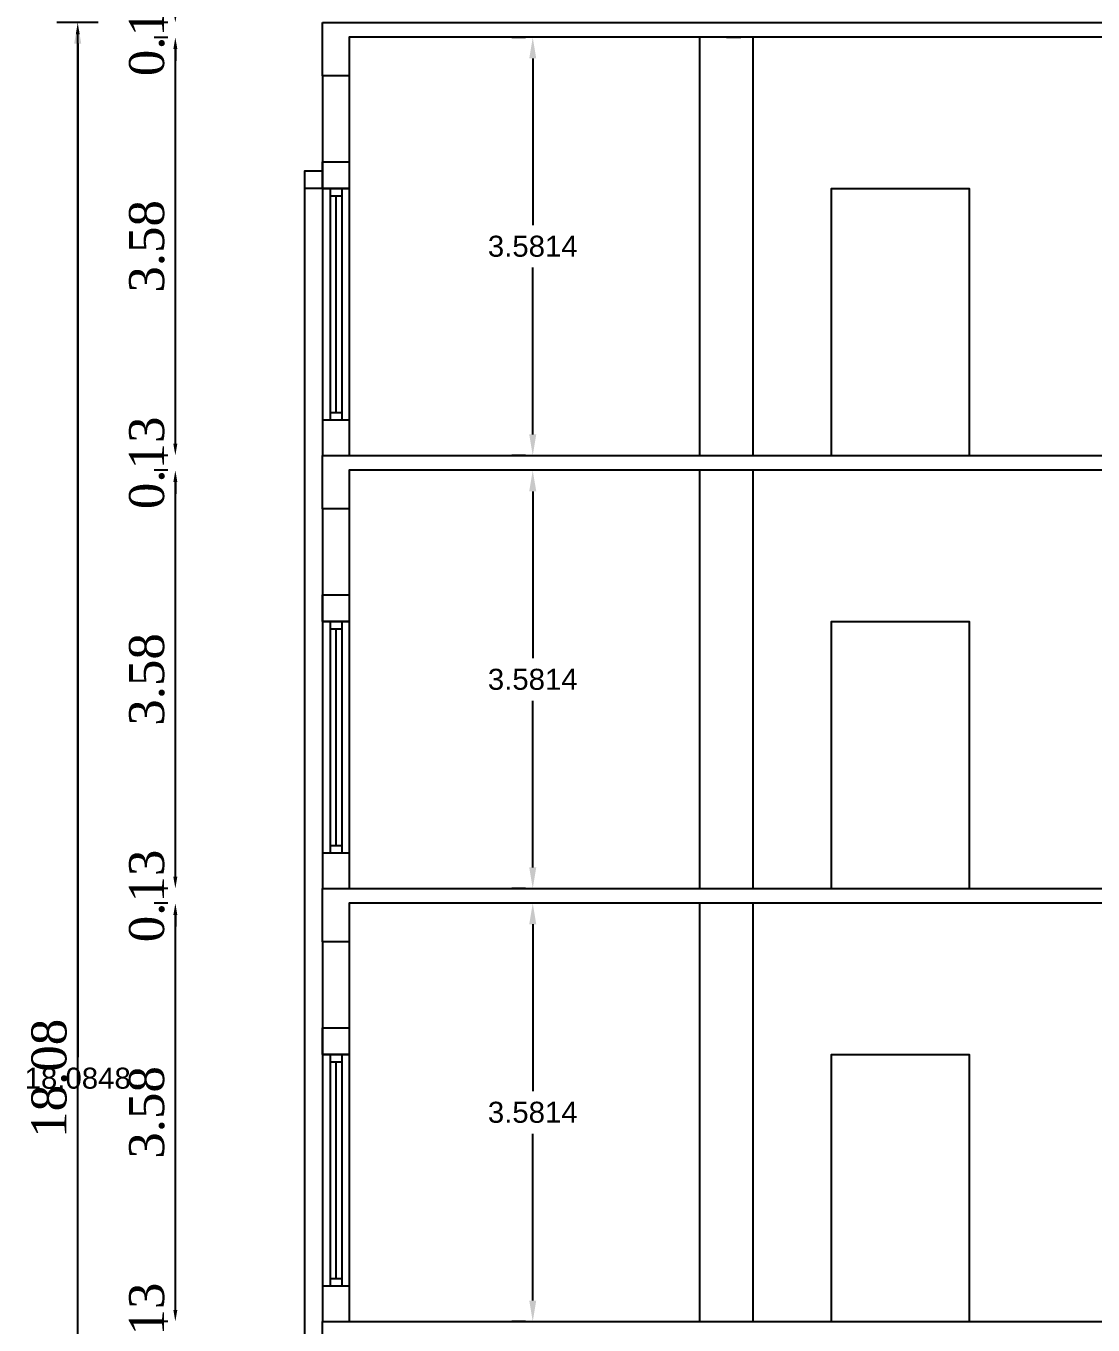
# Model space of a CAD drawing. Header units: metres. Extents: x 3104 to 3209, y 1082 to 1212.
# Drawn here: x 3161.35 to 3170.48, y 1186.37 to 1197.5 of the extents above; entities that cross this region are included whole.
import ezdxf

# ---------------------------------------------------------------- set-up
doc = ezdxf.new("R2010")
doc.units = ezdxf.units.M
doc.layers.get('Defpoints').update_dxf_attribs({"lineweight": 0})
for name, color, linetype in [('BLK_1_FLR_2_REGULAR_ROOM_1', 2, 'Continuous'), ('BLK_1_FLR_3_REGULAR_ROOM_1', 2, 'Continuous'), ('BLK_1_FLR_4_REGULAR_ROOM_1', 2, 'Continuous'), ('BLK_1_HT_OF_BLDG', 5, 'Continuous')]:
    doc.layers.add(name, color=color, linetype=linetype)
doc.styles.add('ANAND', font='times.ttf')
doc.styles.get("Standard").update_dxf_attribs({"font": 'arial.ttf'})
doc.dimstyles.new('Copy of V1', dxfattribs={"dimtxt": 0.3, "dimasz": 0.1, "dimexe": 0.18, "dimexo": 0.0625, "dimgap": 0.09, "dimtad": 1, "dimzin": 0, "dimdsep": 46, "dimtxsty": 'ANAND', "dimcen": 0.09, "dimadec": 0, "dimazin": 0, "dimtfac": 1, "dimtix": 1, "dimtofl": 0, "dimtmove": 2, "dimatfit": 0, "dimfxl": 0, "dimtolj": 1, "dimtzin": 0, "dimarcsym": 0})
doc.dimstyles.get("Standard").update_dxf_attribs({"dimtxt": 0.18, "dimasz": 0.18, "dimexe": 0.18, "dimexo": 0.0625, "dimgap": 0.09, "dimtad": 0, "dimtih": 1, "dimtoh": 1, "dimdec": 4, "dimzin": 0, "dimdsep": 46, "dimtxsty": 'Standard', "dimcen": 0.09, "dimadec": 0, "dimazin": 0, "dimtfac": 1, "dimtdec": 4, "dimtofl": 0, "dimtmove": 0, "dimatfit": 3, "dimfxl": 0, "dimtolj": 1, "dimtzin": 0, "dimarcsym": 0})

# ---------------------------------------------------------------- blocks, each defined once
blk = doc.blocks.new('*D70')
at = {"color": 0, "lineweight": -2}
for p, q in [((3162.624, 1186.503), (3162.624, 1186.603)), ((3162.561, 1186.403), (3162.444, 1186.403)), ((3162.561, 1186.276), (3162.444, 1186.276)), ((3162.624, 1186.176), (3162.624, 1186.076))]:
    blk.add_line(p, q, dxfattribs=at)
at = {"color": 0}
for points in [[(3162.607, 1186.503), (3162.641, 1186.503), (3162.624, 1186.403)], [(3162.607, 1186.176), (3162.641, 1186.176), (3162.624, 1186.276)]]:
    blk.add_solid(points, dxfattribs=at)
at = {"layer": 'Defpoints', "color": 0}
for p in [(3162.624, 1186.403), (3162.624, 1186.403), (3162.624, 1186.276)]:
    blk.add_point(p, dxfattribs=at)
at = {"color": 0, "insert": (3162.381, 1186.34), "char_height": 0.3, "attachment_point": 5, "rotation": 90, "style": 'ANAND'}
blk.add_mtext('\\A1;0.13', dxfattribs=at)
blk = doc.blocks.new('*D71')
at = {"color": 0, "lineweight": -2}
for p, q in [((3162.561, 1189.985), (3162.444, 1189.985)), ((3162.624, 1186.503), (3162.624, 1189.885)), ((3162.561, 1186.403), (3162.444, 1186.403))]:
    blk.add_line(p, q, dxfattribs=at)
at = {"color": 0}
for points in [[(3162.607, 1189.885), (3162.641, 1189.885), (3162.624, 1189.985)], [(3162.607, 1186.503), (3162.641, 1186.503), (3162.624, 1186.403)]]:
    blk.add_solid(points, dxfattribs=at)
at = {"layer": 'Defpoints', "color": 0}
for p in [(3162.624, 1189.985), (3162.624, 1189.985), (3162.624, 1186.403)]:
    blk.add_point(p, dxfattribs=at)
at = {"color": 0, "insert": (3162.381, 1188.194), "char_height": 0.3, "attachment_point": 5, "rotation": 90, "style": 'ANAND'}
blk.add_mtext('\\A1;3.58', dxfattribs=at)
blk = doc.blocks.new('*D72')
at = {"color": 0, "lineweight": -2}
for p, q in [((3162.624, 1190.212), (3162.624, 1190.312)), ((3162.561, 1190.112), (3162.444, 1190.112)), ((3162.561, 1189.985), (3162.444, 1189.985)), ((3162.624, 1189.885), (3162.624, 1189.785))]:
    blk.add_line(p, q, dxfattribs=at)
at = {"color": 0}
for points in [[(3162.607, 1190.212), (3162.641, 1190.212), (3162.624, 1190.112)], [(3162.607, 1189.885), (3162.641, 1189.885), (3162.624, 1189.985)]]:
    blk.add_solid(points, dxfattribs=at)
at = {"layer": 'Defpoints', "color": 0}
for p in [(3162.624, 1190.112), (3162.624, 1190.112), (3162.624, 1189.985)]:
    blk.add_point(p, dxfattribs=at)
at = {"color": 0, "insert": (3162.381, 1190.048), "char_height": 0.3, "attachment_point": 5, "rotation": 90, "style": 'ANAND'}
blk.add_mtext('\\A1;0.13', dxfattribs=at)
blk = doc.blocks.new('*D73')
at = {"color": 0, "lineweight": -2}
for p, q in [((3162.561, 1193.693), (3162.444, 1193.693)), ((3162.624, 1190.212), (3162.624, 1193.593)), ((3162.561, 1190.112), (3162.444, 1190.112))]:
    blk.add_line(p, q, dxfattribs=at)
at = {"color": 0}
for points in [[(3162.607, 1193.593), (3162.641, 1193.593), (3162.624, 1193.693)], [(3162.607, 1190.212), (3162.641, 1190.212), (3162.624, 1190.112)]]:
    blk.add_solid(points, dxfattribs=at)
at = {"layer": 'Defpoints', "color": 0}
for p in [(3162.624, 1193.693), (3162.624, 1193.693), (3162.624, 1190.112)]:
    blk.add_point(p, dxfattribs=at)
at = {"color": 0, "insert": (3162.381, 1191.902), "char_height": 0.3, "attachment_point": 5, "rotation": 90, "style": 'ANAND'}
blk.add_mtext('\\A1;3.58', dxfattribs=at)
blk = doc.blocks.new('*D74')
at = {"color": 0, "lineweight": -2}
for p, q in [((3162.624, 1193.92), (3162.624, 1194.02)), ((3162.561, 1193.82), (3162.444, 1193.82)), ((3162.561, 1193.693), (3162.444, 1193.693)), ((3162.624, 1193.593), (3162.624, 1193.493))]:
    blk.add_line(p, q, dxfattribs=at)
at = {"color": 0}
for points in [[(3162.607, 1193.92), (3162.641, 1193.92), (3162.624, 1193.82)], [(3162.607, 1193.593), (3162.641, 1193.593), (3162.624, 1193.693)]]:
    blk.add_solid(points, dxfattribs=at)
at = {"layer": 'Defpoints', "color": 0}
for p in [(3162.624, 1193.82), (3162.624, 1193.82), (3162.624, 1193.693)]:
    blk.add_point(p, dxfattribs=at)
at = {"color": 0, "insert": (3162.381, 1193.757), "char_height": 0.3, "attachment_point": 5, "rotation": 90, "style": 'ANAND'}
blk.add_mtext('\\A1;0.13', dxfattribs=at)
blk = doc.blocks.new('*D81')
at = {"color": 0, "lineweight": -2}
for p, q in [((3162.561, 1197.401), (3162.444, 1197.401)), ((3162.624, 1193.92), (3162.624, 1197.301)), ((3162.561, 1193.82), (3162.444, 1193.82))]:
    blk.add_line(p, q, dxfattribs=at)
at = {"color": 0}
for points in [[(3162.607, 1197.301), (3162.641, 1197.301), (3162.624, 1197.401)], [(3162.607, 1193.92), (3162.641, 1193.92), (3162.624, 1193.82)]]:
    blk.add_solid(points, dxfattribs=at)
at = {"layer": 'Defpoints', "color": 0}
for p in [(3162.624, 1197.401), (3162.624, 1197.401), (3162.624, 1193.82)]:
    blk.add_point(p, dxfattribs=at)
at = {"color": 0, "insert": (3162.381, 1195.611), "char_height": 0.3, "attachment_point": 5, "rotation": 90, "style": 'ANAND'}
blk.add_mtext('\\A1;3.58', dxfattribs=at)
blk = doc.blocks.new('*D82')
at = {"color": 0, "lineweight": -2}
for p, q in [((3162.624, 1197.628), (3162.624, 1197.728)), ((3162.561, 1197.528), (3162.444, 1197.528)), ((3162.561, 1197.401), (3162.444, 1197.401)), ((3162.624, 1197.301), (3162.624, 1197.201))]:
    blk.add_line(p, q, dxfattribs=at)
at = {"color": 0}
for points in [[(3162.607, 1197.628), (3162.641, 1197.628), (3162.624, 1197.528)], [(3162.607, 1197.301), (3162.641, 1197.301), (3162.624, 1197.401)]]:
    blk.add_solid(points, dxfattribs=at)
at = {"layer": 'Defpoints', "color": 0}
for p in [(3162.624, 1197.528), (3162.624, 1197.528), (3162.624, 1197.401)]:
    blk.add_point(p, dxfattribs=at)
at = {"color": 0, "insert": (3162.381, 1197.465), "char_height": 0.3, "attachment_point": 5, "rotation": 90, "style": 'ANAND'}
blk.add_mtext('\\A1;0.13', dxfattribs=at)
blk = doc.blocks.new('*D83')
at = {"color": 0, "lineweight": -2}
for p, q in [((3161.964, 1197.528), (3161.608, 1197.528)), ((3161.788, 1179.544), (3161.788, 1197.428)), ((3161.851, 1179.444), (3161.968, 1179.444))]:
    blk.add_line(p, q, dxfattribs=at)
at = {"color": 0}
for points in [[(3161.772, 1197.428), (3161.805, 1197.428), (3161.788, 1197.528)], [(3161.772, 1179.544), (3161.805, 1179.544), (3161.788, 1179.444)]]:
    blk.add_solid(points, dxfattribs=at)
at = {"layer": 'Defpoints', "color": 0}
for p in [(3161.788, 1197.528), (3162.027, 1197.528), (3161.788, 1179.444)]:
    blk.add_point(p, dxfattribs=at)
at = {"color": 0, "insert": (3161.545, 1188.486), "char_height": 0.3, "attachment_point": 5, "rotation": 90, "style": 'ANAND'}
blk.add_mtext('\\A1;18.08', dxfattribs=at)
blk = doc.blocks.new('*D132')
at = {"color": 0, "lineweight": -2}
for p, q in [((3162.624, 1186.503), (3162.624, 1186.603)), ((3162.561, 1186.403), (3162.444, 1186.403)), ((3162.561, 1186.276), (3162.444, 1186.276)), ((3162.624, 1186.176), (3162.624, 1186.076))]:
    blk.add_line(p, q, dxfattribs=at)
at = {"color": 0}
for points in [[(3162.607, 1186.503), (3162.641, 1186.503), (3162.624, 1186.403)], [(3162.607, 1186.176), (3162.641, 1186.176), (3162.624, 1186.276)]]:
    blk.add_solid(points, dxfattribs=at)
at = {"layer": 'Defpoints', "color": 0}
for p in [(3162.624, 1186.403), (3162.624, 1186.403), (3162.624, 1186.276)]:
    blk.add_point(p, dxfattribs=at)
at = {"color": 0, "insert": (3162.381, 1186.34), "char_height": 0.3, "attachment_point": 5, "rotation": 90, "style": 'ANAND'}
blk.add_mtext('\\A1;0.13', dxfattribs=at)
blk = doc.blocks.new('*D133')
at = {"color": 0, "lineweight": -2}
for p, q in [((3162.561, 1189.985), (3162.444, 1189.985)), ((3162.624, 1186.503), (3162.624, 1189.885)), ((3162.561, 1186.403), (3162.444, 1186.403))]:
    blk.add_line(p, q, dxfattribs=at)
at = {"color": 0}
for points in [[(3162.607, 1189.885), (3162.641, 1189.885), (3162.624, 1189.985)], [(3162.607, 1186.503), (3162.641, 1186.503), (3162.624, 1186.403)]]:
    blk.add_solid(points, dxfattribs=at)
at = {"layer": 'Defpoints', "color": 0}
for p in [(3162.624, 1189.985), (3162.624, 1189.985), (3162.624, 1186.403)]:
    blk.add_point(p, dxfattribs=at)
at = {"color": 0, "insert": (3162.381, 1188.194), "char_height": 0.3, "attachment_point": 5, "rotation": 90, "style": 'ANAND'}
blk.add_mtext('\\A1;3.58', dxfattribs=at)
blk = doc.blocks.new('*D134')
at = {"color": 0, "lineweight": -2}
for p, q in [((3162.624, 1190.212), (3162.624, 1190.312)), ((3162.561, 1190.112), (3162.444, 1190.112)), ((3162.561, 1189.985), (3162.444, 1189.985)), ((3162.624, 1189.885), (3162.624, 1189.785))]:
    blk.add_line(p, q, dxfattribs=at)
at = {"color": 0}
for points in [[(3162.607, 1190.212), (3162.641, 1190.212), (3162.624, 1190.112)], [(3162.607, 1189.885), (3162.641, 1189.885), (3162.624, 1189.985)]]:
    blk.add_solid(points, dxfattribs=at)
at = {"layer": 'Defpoints', "color": 0}
for p in [(3162.624, 1190.112), (3162.624, 1190.112), (3162.624, 1189.985)]:
    blk.add_point(p, dxfattribs=at)
at = {"color": 0, "insert": (3162.381, 1190.048), "char_height": 0.3, "attachment_point": 5, "rotation": 90, "style": 'ANAND'}
blk.add_mtext('\\A1;0.13', dxfattribs=at)
blk = doc.blocks.new('*D135')
at = {"color": 0, "lineweight": -2}
for p, q in [((3162.561, 1193.693), (3162.444, 1193.693)), ((3162.624, 1190.212), (3162.624, 1193.593)), ((3162.561, 1190.112), (3162.444, 1190.112))]:
    blk.add_line(p, q, dxfattribs=at)
at = {"color": 0}
for points in [[(3162.607, 1193.593), (3162.641, 1193.593), (3162.624, 1193.693)], [(3162.607, 1190.212), (3162.641, 1190.212), (3162.624, 1190.112)]]:
    blk.add_solid(points, dxfattribs=at)
at = {"layer": 'Defpoints', "color": 0}
for p in [(3162.624, 1193.693), (3162.624, 1193.693), (3162.624, 1190.112)]:
    blk.add_point(p, dxfattribs=at)
at = {"color": 0, "insert": (3162.381, 1191.902), "char_height": 0.3, "attachment_point": 5, "rotation": 90, "style": 'ANAND'}
blk.add_mtext('\\A1;3.58', dxfattribs=at)
blk = doc.blocks.new('*D136')
at = {"color": 0, "lineweight": -2}
for p, q in [((3162.624, 1193.92), (3162.624, 1194.02)), ((3162.561, 1193.82), (3162.444, 1193.82)), ((3162.561, 1193.693), (3162.444, 1193.693)), ((3162.624, 1193.593), (3162.624, 1193.493))]:
    blk.add_line(p, q, dxfattribs=at)
at = {"color": 0}
for points in [[(3162.607, 1193.92), (3162.641, 1193.92), (3162.624, 1193.82)], [(3162.607, 1193.593), (3162.641, 1193.593), (3162.624, 1193.693)]]:
    blk.add_solid(points, dxfattribs=at)
at = {"layer": 'Defpoints', "color": 0}
for p in [(3162.624, 1193.82), (3162.624, 1193.82), (3162.624, 1193.693)]:
    blk.add_point(p, dxfattribs=at)
at = {"color": 0, "insert": (3162.381, 1193.757), "char_height": 0.3, "attachment_point": 5, "rotation": 90, "style": 'ANAND'}
blk.add_mtext('\\A1;0.13', dxfattribs=at)
blk = doc.blocks.new('*D137')
at = {"color": 0, "lineweight": -2}
for p, q in [((3162.561, 1197.401), (3162.444, 1197.401)), ((3162.624, 1193.92), (3162.624, 1197.301)), ((3162.561, 1193.82), (3162.444, 1193.82))]:
    blk.add_line(p, q, dxfattribs=at)
at = {"color": 0}
for points in [[(3162.607, 1197.301), (3162.641, 1197.301), (3162.624, 1197.401)], [(3162.607, 1193.92), (3162.641, 1193.92), (3162.624, 1193.82)]]:
    blk.add_solid(points, dxfattribs=at)
at = {"layer": 'Defpoints', "color": 0}
for p in [(3162.624, 1197.401), (3162.624, 1197.401), (3162.624, 1193.82)]:
    blk.add_point(p, dxfattribs=at)
at = {"color": 0, "insert": (3162.381, 1195.611), "char_height": 0.3, "attachment_point": 5, "rotation": 90, "style": 'ANAND'}
blk.add_mtext('\\A1;3.58', dxfattribs=at)
blk = doc.blocks.new('*D138')
at = {"color": 0, "lineweight": -2}
for p, q in [((3162.624, 1197.628), (3162.624, 1197.728)), ((3162.561, 1197.528), (3162.444, 1197.528)), ((3162.561, 1197.401), (3162.444, 1197.401)), ((3162.624, 1197.301), (3162.624, 1197.201))]:
    blk.add_line(p, q, dxfattribs=at)
at = {"color": 0}
for points in [[(3162.607, 1197.628), (3162.641, 1197.628), (3162.624, 1197.528)], [(3162.607, 1197.301), (3162.641, 1197.301), (3162.624, 1197.401)]]:
    blk.add_solid(points, dxfattribs=at)
at = {"layer": 'Defpoints', "color": 0}
for p in [(3162.624, 1197.528), (3162.624, 1197.528), (3162.624, 1197.401)]:
    blk.add_point(p, dxfattribs=at)
at = {"color": 0, "insert": (3162.381, 1197.465), "char_height": 0.3, "attachment_point": 5, "rotation": 90, "style": 'ANAND'}
blk.add_mtext('\\A1;0.13', dxfattribs=at)
blk = doc.blocks.new('*D139')
at = {"layer": 'BLK_1_HT_OF_BLDG', "color": 0, "lineweight": -2}
for p, q in [((3161.964, 1197.528), (3161.608, 1197.528)), ((3161.788, 1197.348), (3161.788, 1188.668)), ((3161.788, 1179.624), (3161.788, 1188.304)), ((3161.726, 1179.444), (3161.608, 1179.444))]:
    blk.add_line(p, q, dxfattribs=at)
at = {"layer": 'BLK_1_HT_OF_BLDG', "color": 0}
for points in [[(3161.758, 1197.348), (3161.818, 1197.348), (3161.788, 1197.528)], [(3161.758, 1179.624), (3161.818, 1179.624), (3161.788, 1179.444)]]:
    blk.add_solid(points, dxfattribs=at)
at = {"layer": 'Defpoints', "color": 0}
for p in [(3161.788, 1197.528), (3162.027, 1197.528), (3161.788, 1179.444)]:
    blk.add_point(p, dxfattribs=at)
at = {"layer": 'BLK_1_HT_OF_BLDG', "color": 0, "insert": (3161.788, 1188.486), "char_height": 0.18, "attachment_point": 5}
blk.add_mtext('\\A1;18.0848', dxfattribs=at)
blk = doc.blocks.new('*D146')
at = {"layer": 'BLK_1_FLR_2_REGULAR_ROOM_1', "color": 0, "lineweight": -2}
for p, q in [((3165.622, 1189.985), (3165.504, 1189.985)), ((3165.684, 1189.805), (3165.684, 1188.376)), ((3165.684, 1186.583), (3165.684, 1188.012)), ((3165.622, 1186.403), (3165.504, 1186.403))]:
    blk.add_line(p, q, dxfattribs=at)
at = {"layer": 'BLK_1_FLR_2_REGULAR_ROOM_1', "color": 0}
for points in [[(3165.654, 1189.805), (3165.714, 1189.805), (3165.684, 1189.985)], [(3165.654, 1186.583), (3165.714, 1186.583), (3165.684, 1186.403)]]:
    blk.add_solid(points, dxfattribs=at)
at = {"layer": 'Defpoints', "color": 0}
for p in [(3165.684, 1189.985), (3165.684, 1189.985), (3165.684, 1186.403)]:
    blk.add_point(p, dxfattribs=at)
at = {"layer": 'BLK_1_FLR_2_REGULAR_ROOM_1', "color": 0, "insert": (3165.684, 1188.194), "char_height": 0.18, "attachment_point": 5}
blk.add_mtext('\\A1;3.5814', dxfattribs=at)
blk = doc.blocks.new('*D147')
at = {"layer": 'BLK_1_FLR_3_REGULAR_ROOM_1', "color": 0, "lineweight": -2}
for p, q in [((3165.622, 1193.693), (3165.504, 1193.693)), ((3165.684, 1193.513), (3165.684, 1192.084)), ((3165.684, 1190.292), (3165.684, 1191.72)), ((3165.622, 1190.112), (3165.504, 1190.112))]:
    blk.add_line(p, q, dxfattribs=at)
at = {"layer": 'BLK_1_FLR_3_REGULAR_ROOM_1', "color": 0}
for points in [[(3165.654, 1193.513), (3165.714, 1193.513), (3165.684, 1193.693)], [(3165.654, 1190.292), (3165.714, 1190.292), (3165.684, 1190.112)]]:
    blk.add_solid(points, dxfattribs=at)
at = {"layer": 'Defpoints', "color": 0}
for p in [(3165.684, 1193.693), (3165.684, 1193.693), (3165.684, 1190.112)]:
    blk.add_point(p, dxfattribs=at)
at = {"layer": 'BLK_1_FLR_3_REGULAR_ROOM_1', "color": 0, "insert": (3165.684, 1191.902), "char_height": 0.18, "attachment_point": 5}
blk.add_mtext('\\A1;3.5814', dxfattribs=at)
blk = doc.blocks.new('*D148')
at = {"layer": 'BLK_1_FLR_4_REGULAR_ROOM_1', "color": 0, "lineweight": -2}
for p, q in [((3165.622, 1197.401), (3165.504, 1197.401)), ((3165.684, 1197.221), (3165.684, 1195.793)), ((3165.684, 1194), (3165.684, 1195.429)), ((3165.622, 1193.82), (3165.504, 1193.82))]:
    blk.add_line(p, q, dxfattribs=at)
at = {"layer": 'BLK_1_FLR_4_REGULAR_ROOM_1', "color": 0}
for points in [[(3165.654, 1197.221), (3165.714, 1197.221), (3165.684, 1197.401)], [(3165.654, 1194), (3165.714, 1194), (3165.684, 1193.82)]]:
    blk.add_solid(points, dxfattribs=at)
at = {"layer": 'Defpoints', "color": 0}
for p in [(3165.684, 1197.401), (3165.684, 1197.401), (3165.684, 1193.82)]:
    blk.add_point(p, dxfattribs=at)
at = {"layer": 'BLK_1_FLR_4_REGULAR_ROOM_1', "color": 0, "insert": (3165.684, 1195.611), "char_height": 0.18, "attachment_point": 5}
blk.add_mtext('\\A1;3.5814', dxfattribs=at)

msp = doc.modelspace()

# ---------------------------------------------------------------- linework, layer by layer
for p, q in [((3167.11325, 1193.82008), (3167.11325, 1197.40148)), ((3167.11325, 1193.82008), (3167.11325, 1197.40148)), ((3167.57045, 1193.82008), (3167.57045, 1197.40148)), ((3167.57045, 1193.82008), (3167.57045, 1197.40148)), ((3163.88465, 1197.07128), (3163.88465, 1196.10608)), ((3163.88465, 1197.07128), (3163.88465, 1196.10608)), ((3164.11325, 1197.07128), (3164.11325, 1196.10608)), ((3164.11325, 1197.07128), (3164.11325, 1196.10608)), ((3163.88465, 1196.33468), (3164.11325, 1196.33468)), ((3163.88465, 1196.33468), (3164.11325, 1196.33468)), ((3163.88462, 1196.10608), (3163.88462, 1194.12488)), ((3163.88462, 1196.10608), (3163.88462, 1194.12488)), ((3163.88465, 1196.10608), (3164.11325, 1196.10608)), ((3163.88465, 1196.10608), (3164.11325, 1196.10608)), ((3163.94812, 1196.10608), (3163.94812, 1196.04258)), ((3163.94812, 1196.10608), (3163.94812, 1196.04258)), ((3164.04972, 1196.10608), (3164.04972, 1196.04258)), ((3164.04972, 1196.10608), (3164.04972, 1196.04258)), ((3164.11322, 1196.10608), (3164.11322, 1194.12488)), ((3164.11322, 1196.10608), (3164.11322, 1194.12488)), ((3163.94812, 1196.04258), (3163.94812, 1194.18838)), ((3163.94812, 1196.04258), (3164.04972, 1196.04258)), ((3163.94812, 1196.04258), (3163.94812, 1194.18838)), ((3163.94812, 1196.04258), (3164.04972, 1196.04258)), ((3163.99892, 1196.04258), (3163.99892, 1194.18838)), ((3163.99892, 1196.04258), (3163.99892, 1194.18838)), ((3164.04972, 1196.04258), (3164.04972, 1194.18838)), ((3164.04972, 1196.04258), (3164.04972, 1194.18838)), ((3163.94812, 1194.18838), (3163.94812, 1194.12488)), ((3163.94812, 1194.18838), (3164.04972, 1194.18838)), ((3163.94812, 1194.18838), (3163.94812, 1194.12488)), ((3163.94812, 1194.18838), (3164.04972, 1194.18838)), ((3164.04972, 1194.18838), (3164.04972, 1194.12488)), ((3164.04972, 1194.18838), (3164.04972, 1194.12488)), ((3163.88465, 1194.12488), (3163.88465, 1193.82008)), ((3163.88465, 1194.12488), (3164.11325, 1194.12488)), ((3163.88465, 1194.12488), (3163.88465, 1193.82008)), ((3163.88465, 1194.12488), (3164.11325, 1194.12488)), ((3164.11325, 1194.12488), (3164.11325, 1193.82008)), ((3164.11325, 1194.12488), (3164.11325, 1193.82008)), ((3167.11325, 1190.11168), (3167.11325, 1193.69308)), ((3167.11325, 1190.11168), (3167.11325, 1193.69308)), ((3167.57045, 1190.11168), (3167.57045, 1193.69308)), ((3167.57045, 1190.11168), (3167.57045, 1193.69308)), ((3163.88465, 1193.36288), (3163.88465, 1192.39768)), ((3163.88465, 1193.36288), (3163.88465, 1192.39768)), ((3164.11325, 1193.36288), (3164.11325, 1192.39768)), ((3164.11325, 1193.36288), (3164.11325, 1192.39768)), ((3163.88465, 1192.62628), (3164.11325, 1192.62628)), ((3163.88465, 1192.62628), (3164.11325, 1192.62628)), ((3163.88462, 1192.39768), (3163.88462, 1190.41648)), ((3163.88462, 1192.39768), (3163.88462, 1190.41648)), ((3163.88465, 1192.39768), (3164.11325, 1192.39768)), ((3163.88465, 1192.39768), (3164.11325, 1192.39768)), ((3163.94812, 1192.39768), (3163.94812, 1192.33418)), ((3163.94812, 1192.39768), (3163.94812, 1192.33418)), ((3163.94812, 1192.33418), (3163.94812, 1190.47998)), ((3163.94812, 1192.33418), (3164.04972, 1192.33418)), ((3163.94812, 1192.33418), (3163.94812, 1190.47998)), ((3163.94812, 1192.33418), (3164.04972, 1192.33418)), ((3163.99892, 1192.33418), (3163.99892, 1190.47998)), ((3163.99892, 1192.33418), (3163.99892, 1190.47998)), ((3164.04972, 1192.39768), (3164.04972, 1192.33418)), ((3164.04972, 1192.39768), (3164.04972, 1192.33418)), ((3164.04972, 1192.33418), (3164.04972, 1190.47998)), ((3164.04972, 1192.33418), (3164.04972, 1190.47998)), ((3164.11322, 1192.39768), (3164.11322, 1190.41648)), ((3164.11322, 1192.39768), (3164.11322, 1190.41648)), ((3163.88465, 1190.41648), (3163.88465, 1190.11168)), ((3163.88465, 1190.41648), (3164.11325, 1190.41648)), ((3163.88465, 1190.41648), (3163.88465, 1190.11168)), ((3163.88465, 1190.41648), (3164.11325, 1190.41648)), ((3163.94812, 1190.47998), (3163.94812, 1190.41648)), ((3163.94812, 1190.47998), (3164.04972, 1190.47998)), ((3163.94812, 1190.47998), (3163.94812, 1190.41648)), ((3163.94812, 1190.47998), (3164.04972, 1190.47998)), ((3164.04972, 1190.47998), (3164.04972, 1190.41648)), ((3164.04972, 1190.47998), (3164.04972, 1190.41648)), ((3164.11325, 1190.41648), (3164.11325, 1190.11168)), ((3164.11325, 1190.41648), (3164.11325, 1190.11168)), ((3167.11325, 1186.40328), (3167.11325, 1189.98468)), ((3167.11325, 1186.40328), (3167.11325, 1189.98468)), ((3167.57045, 1186.40328), (3167.57045, 1189.98468)), ((3167.57045, 1186.40328), (3167.57045, 1189.98468)), ((3163.88465, 1189.65448), (3163.88465, 1188.68928)), ((3163.88465, 1189.65448), (3163.88465, 1188.68928)), ((3164.11325, 1189.65448), (3164.11325, 1188.68928)), ((3164.11325, 1189.65448), (3164.11325, 1188.68928)), ((3163.88465, 1188.91788), (3164.11325, 1188.91788)), ((3163.88465, 1188.91788), (3164.11325, 1188.91788)), ((3163.88465, 1188.68928), (3164.11325, 1188.68928)), ((3163.88465, 1188.68928), (3163.88465, 1186.70808)), ((3163.88465, 1188.68928), (3164.11325, 1188.68928)), ((3163.88465, 1188.68928), (3163.88465, 1186.70808)), ((3163.94812, 1188.68928), (3163.94812, 1188.62578)), ((3163.94812, 1188.68928), (3163.94812, 1188.62578)), ((3163.94812, 1188.62578), (3164.04972, 1188.62578)), ((3163.94812, 1188.62578), (3164.04972, 1188.62578)), ((3163.94815, 1188.62578), (3163.94815, 1186.77158)), ((3163.94815, 1188.62578), (3163.94815, 1186.77158)), ((3163.99892, 1188.62578), (3163.99892, 1186.77158)), ((3163.99892, 1188.62578), (3163.99892, 1186.77158)), ((3164.04972, 1188.68928), (3164.04972, 1188.62578)), ((3164.04972, 1188.68928), (3164.04972, 1188.62578)), ((3164.04975, 1188.62578), (3164.04975, 1186.77158)), ((3164.04975, 1188.62578), (3164.04975, 1186.77158)), ((3164.11325, 1188.68928), (3164.11325, 1186.70808)), ((3164.11325, 1188.68928), (3164.11325, 1186.70808)), ((3163.94812, 1186.77158), (3163.94812, 1186.70808)), ((3163.94812, 1186.77158), (3164.04972, 1186.77158)), ((3163.94812, 1186.77158), (3163.94812, 1186.70808)), ((3163.94812, 1186.77158), (3164.04972, 1186.77158)), ((3164.04972, 1186.77158), (3164.04972, 1186.70808)), ((3164.04972, 1186.77158), (3164.04972, 1186.70808)), ((3163.88465, 1186.70808), (3163.88465, 1186.40328)), ((3163.88465, 1186.70808), (3164.11325, 1186.70808)), ((3163.88465, 1186.70808), (3163.88465, 1186.40328)), ((3163.88465, 1186.70808), (3164.11325, 1186.70808)), ((3164.11325, 1186.70808), (3164.11325, 1186.40328)), ((3164.11325, 1186.70808), (3164.11325, 1186.40328))]:
    msp.add_line(p, q)
at = {"ltscale": 5}
msp.add_line((3163.73225, 1182.93348), (3163.73225, 1196.10608), dxfattribs=at)
msp.add_line((3163.73225, 1182.93348), (3163.73225, 1196.10608), dxfattribs=at)
for points in [[(3163.88465, 1197.52848), (3175.67025, 1197.52848), (3175.67025, 1197.07128), (3175.44165, 1197.07128), (3175.44165, 1197.40148), (3167.34185, 1197.40148), (3167.34185, 1197.40148), (3167.46605, 1197.40148), (3167.46605, 1197.40148), (3164.11325, 1197.40148), (3164.11325, 1197.07128), (3163.88465, 1197.07128), (3163.88465, 1197.52848)], [(3163.88465, 1197.52848), (3175.67025, 1197.52848), (3175.67025, 1197.07128), (3175.44165, 1197.07128), (3175.44165, 1197.40148), (3167.34185, 1197.40148), (3167.34185, 1197.40148), (3167.46605, 1197.40148), (3167.46605, 1197.40148), (3164.11325, 1197.40148), (3164.11325, 1197.07128), (3163.88465, 1197.07128), (3163.88465, 1197.52848)], [(3163.88465, 1196.33468), (3164.11325, 1196.33468), (3164.11325, 1196.10608), (3163.88465, 1196.10608)], [(3163.88465, 1196.33468), (3164.11325, 1196.33468), (3164.11325, 1196.10608), (3163.88465, 1196.10608)], [(3163.88465, 1193.82008), (3175.67025, 1193.82008), (3175.67025, 1193.36288), (3175.44165, 1193.36288), (3175.44165, 1193.69308), (3167.69465, 1193.69308), (3167.69465, 1193.69308), (3167.46605, 1193.69308), (3167.46605, 1193.69308), (3164.11325, 1193.69308), (3164.11325, 1193.36288), (3163.88465, 1193.36288), (3163.88465, 1193.82008)], [(3163.88465, 1193.82008), (3175.67025, 1193.82008), (3175.67025, 1193.36288), (3175.44165, 1193.36288), (3175.44165, 1193.69308), (3167.69465, 1193.69308), (3167.69465, 1193.69308), (3167.46605, 1193.69308), (3167.46605, 1193.69308), (3164.11325, 1193.69308), (3164.11325, 1193.36288), (3163.88465, 1193.36288), (3163.88465, 1193.82008)], [(3163.88465, 1192.62628), (3164.11325, 1192.62628), (3164.11325, 1192.39768), (3163.88465, 1192.39768)], [(3163.88465, 1192.62628), (3164.11325, 1192.62628), (3164.11325, 1192.39768), (3163.88465, 1192.39768)], [(3163.88465, 1190.11168), (3175.67025, 1190.11168), (3175.67025, 1189.65448), (3175.44165, 1189.65448), (3175.44165, 1189.98468), (3167.69465, 1189.98468), (3167.69465, 1189.98468), (3167.46605, 1189.98468), (3167.46605, 1189.98468), (3164.11325, 1189.98468), (3164.11325, 1189.65448), (3163.88465, 1189.65448), (3163.88465, 1190.11168)], [(3163.88465, 1190.11168), (3175.67025, 1190.11168), (3175.67025, 1189.65448), (3175.44165, 1189.65448), (3175.44165, 1189.98468), (3167.69465, 1189.98468), (3167.69465, 1189.98468), (3167.46605, 1189.98468), (3167.46605, 1189.98468), (3164.11325, 1189.98468), (3164.11325, 1189.65448), (3163.88465, 1189.65448), (3163.88465, 1190.11168)], [(3163.88465, 1188.91788), (3164.11325, 1188.91788), (3164.11325, 1188.68928), (3163.88465, 1188.68928)], [(3163.88465, 1188.91788), (3164.11325, 1188.91788), (3164.11325, 1188.68928), (3163.88465, 1188.68928)], [(3163.88465, 1186.40328), (3175.67025, 1186.40328), (3175.67025, 1185.94608), (3175.44165, 1185.94608), (3175.44165, 1186.27628), (3167.69465, 1186.27628), (3167.69465, 1186.27628), (3167.46605, 1186.27628), (3167.46605, 1186.27628), (3164.11325, 1186.27628), (3164.11325, 1185.94608), (3163.88465, 1185.94608), (3163.88465, 1186.40328)], [(3163.88465, 1186.40328), (3175.67025, 1186.40328), (3175.67025, 1185.94608), (3175.44165, 1185.94608), (3175.44165, 1186.27628), (3167.69465, 1186.27628), (3167.69465, 1186.27628), (3167.46605, 1186.27628), (3167.46605, 1186.27628), (3164.11325, 1186.27628), (3164.11325, 1185.94608), (3163.88465, 1185.94608), (3163.88465, 1186.40328)]]:
    msp.add_lwpolyline(points, close=True)
for points in [[(3163.88465, 1196.10608), (3163.73225, 1196.10608), (3163.73225, 1196.25848), (3163.88465, 1196.25848)], [(3163.88465, 1196.10608), (3163.73225, 1196.10608), (3163.73225, 1196.25848), (3163.88465, 1196.25848)], [(3168.24075, 1193.82008), (3168.24075, 1196.10608), (3169.42185, 1196.10608), (3169.42185, 1193.82008)], [(3168.24075, 1193.82008), (3168.24075, 1196.10608), (3169.42185, 1196.10608), (3169.42185, 1193.82008)], [(3168.24075, 1190.11168), (3168.24075, 1192.39768), (3169.42185, 1192.39768), (3169.42185, 1190.11168)], [(3168.24075, 1190.11168), (3168.24075, 1192.39768), (3169.42185, 1192.39768), (3169.42185, 1190.11168)], [(3168.24075, 1186.40328), (3168.24075, 1188.68928), (3169.42185, 1188.68928), (3169.42185, 1186.40328)], [(3168.24075, 1186.40328), (3168.24075, 1188.68928), (3169.42185, 1188.68928), (3169.42185, 1186.40328)]]:
    msp.add_lwpolyline(points)

# ---------------------------------------------------------------- dimensions: what is measured, and where the dimension line sits
for base, p1, p2, picture, middle in [((3162.62395, 1197.52848), (3162.62395, 1197.40148), (3162.62395, 1197.52848), '*D82', (3162.38092, 1197.46498)), ((3162.62395, 1197.52848), (3162.62395, 1197.40148), (3162.62395, 1197.52848), '*D138', (3162.38092, 1197.46498)), ((3161.78822, 1197.52848), (3161.78822, 1179.44368), (3162.02656, 1197.52848), '*D83', (3161.54519, 1188.48608)), ((3162.62395, 1197.40148), (3162.62395, 1193.82008), (3162.62395, 1197.40148), '*D81', (3162.38092, 1195.61078)), ((3162.62395, 1197.40148), (3162.62395, 1193.82008), (3162.62395, 1197.40148), '*D137', (3162.38092, 1195.61078)), ((3162.62395, 1193.82008), (3162.62395, 1193.69308), (3162.62395, 1193.82008), '*D74', (3162.38092, 1193.75658)), ((3162.62395, 1193.82008), (3162.62395, 1193.69308), (3162.62395, 1193.82008), '*D136', (3162.38092, 1193.75658)), ((3162.62395, 1193.69308), (3162.62395, 1190.11168), (3162.62395, 1193.69308), '*D73', (3162.38092, 1191.90238)), ((3162.62395, 1193.69308), (3162.62395, 1190.11168), (3162.62395, 1193.69308), '*D135', (3162.38092, 1191.90238)), ((3162.62395, 1190.11168), (3162.62395, 1189.98468), (3162.62395, 1190.11168), '*D72', (3162.38092, 1190.04818)), ((3162.62395, 1190.11168), (3162.62395, 1189.98468), (3162.62395, 1190.11168), '*D134', (3162.38092, 1190.04818)), ((3162.62395, 1189.98468), (3162.62395, 1186.40328), (3162.62395, 1189.98468), '*D71', (3162.38092, 1188.19398)), ((3162.62395, 1189.98468), (3162.62395, 1186.40328), (3162.62395, 1189.98468), '*D133', (3162.38092, 1188.19398)), ((3162.62395, 1186.40328), (3162.62395, 1186.27628), (3162.62395, 1186.40328), '*D70', (3162.38092, 1186.33978)), ((3162.62395, 1186.40328), (3162.62395, 1186.27628), (3162.62395, 1186.40328), '*D132', (3162.38092, 1186.33978))]:
    dim = msp.add_linear_dim(base=base, p1=p1, p2=p2, angle=90, dimstyle='Copy of V1')
    dim.commit()
    dim.dimension.update_dxf_attribs({"geometry": picture, "text_midpoint": middle})
at = {"layer": 'BLK_1_FLR_2_REGULAR_ROOM_1', "color": 2}
dim = msp.add_linear_dim(base=(3165.68403, 1189.98468), p1=(3165.68403, 1186.40328), p2=(3165.68403, 1189.98468), angle=90, dimstyle='Standard', override={"dimtmove": 1, "dimfxl": 5}, dxfattribs=at)
dim.commit()
dim.dimension.update_dxf_attribs({"geometry": '*D146', "text_midpoint": (3165.68403, 1188.19398)})
at = {"layer": 'BLK_1_FLR_3_REGULAR_ROOM_1', "color": 2}
dim = msp.add_linear_dim(base=(3165.68403, 1193.69308), p1=(3165.68403, 1190.11168), p2=(3165.68403, 1193.69308), angle=90, dimstyle='Standard', override={"dimtmove": 1, "dimfxl": 5}, dxfattribs=at)
dim.commit()
dim.dimension.update_dxf_attribs({"geometry": '*D147', "text_midpoint": (3165.68403, 1191.90238)})
at = {"layer": 'BLK_1_FLR_4_REGULAR_ROOM_1', "color": 2}
dim = msp.add_linear_dim(base=(3165.68403, 1197.40148), p1=(3165.68403, 1193.82008), p2=(3165.68403, 1197.40148), angle=90, dimstyle='Standard', override={"dimtmove": 1, "dimfxl": 5}, dxfattribs=at)
dim.commit()
dim.dimension.update_dxf_attribs({"geometry": '*D148', "text_midpoint": (3165.68403, 1195.61078)})
at = {"layer": 'BLK_1_HT_OF_BLDG'}
dim = msp.add_linear_dim(base=(3161.78822, 1197.52848), p1=(3161.78822, 1179.44368), p2=(3162.02656, 1197.52848), angle=90, dimstyle='Standard', dxfattribs=at)
dim.commit()
dim.dimension.update_dxf_attribs({"geometry": '*D139', "text_midpoint": (3161.78822, 1188.48608)})

doc.saveas('drawing.dxf')
